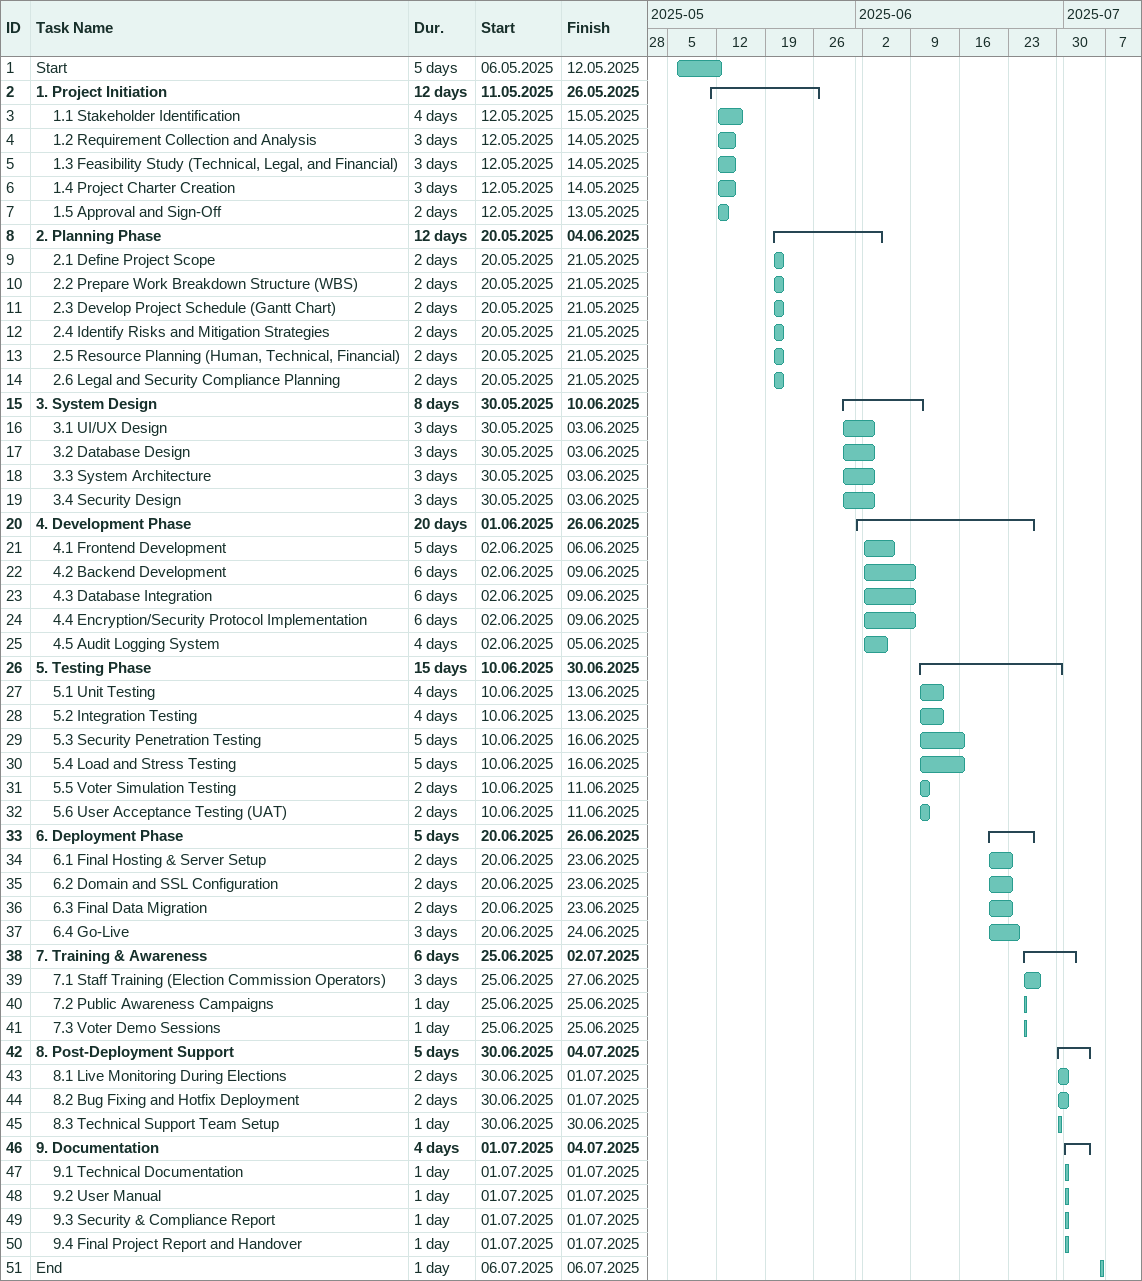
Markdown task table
| ID | Level | Task | Duration | Start | Finish |
|---|---|---|---|---|---|
| 1 | 1 | Start | 5d | 2025-05-06 | 2025-05-12 |
| 2 | 1 | **1. Project Initiation** | 12d | 2025-05-11 | 2025-05-26 |
| 3 | 2 | 1.1 Stakeholder Identification | 4d | 2025-05-12 | 2025-05-15 |
| 4 | 2 | 1.2 Requirement Collection and Analysis | 3d | 2025-05-12 | 2025-05-14 |
| 5 | 2 | 1.3 Feasibility Study (Technical, Legal, and Financial) | 3d | 2025-05-12 | 2025-05-14 |
| 6 | 2 | 1.4 Project Charter Creation | 3d | 2025-05-12 | 2025-05-14 |
| 7 | 2 | 1.5 Approval and Sign-Off | 2d | 2025-05-12 | 2025-05-13 |
| 8 | 1 | **2. Planning Phase** | 12d | 2025-05-20 | 2025-06-04 |
| 9 | 2 | 2.1 Define Project Scope | 2d | 2025-05-20 | 2025-05-21 |
| 10 | 2 | 2.2 Prepare Work Breakdown Structure (WBS) | 2d | 2025-05-20 | 2025-05-21 |
| 11 | 2 | 2.3 Develop Project Schedule (Gantt Chart) | 2d | 2025-05-20 | 2025-05-21 |
| 12 | 2 | 2.4 Identify Risks and Mitigation Strategies | 2d | 2025-05-20 | 2025-05-21 |
| 13 | 2 | 2.5 Resource Planning (Human, Technical, Financial) | 2d | 2025-05-20 | 2025-05-21 |
| 14 | 2 | 2.6 Legal and Security Compliance Planning | 2d | 2025-05-20 | 2025-05-21 |
| 15 | 1 | **3. System Design** | 8d | 2025-05-30 | 2025-06-10 |
| 16 | 2 | 3.1 UI/UX Design | 3d | 2025-05-30 | 2025-06-03 |
| 17 | 2 | 3.2 Database Design | 3d | 2025-05-30 | 2025-06-03 |
| 18 | 2 | 3.3 System Architecture | 3d | 2025-05-30 | 2025-06-03 |
| 19 | 2 | 3.4 Security Design | 3d | 2025-05-30 | 2025-06-03 |
| 20 | 1 | **4. Development Phase** | 20d | 2025-06-01 | 2025-06-26 |
| 21 | 2 | 4.1 Frontend Development | 5d | 2025-06-02 | 2025-06-06 |
| 22 | 2 | 4.2 Backend Development | 6d | 2025-06-02 | 2025-06-09 |
| 23 | 2 | 4.3 Database Integration | 6d | 2025-06-02 | 2025-06-09 |
| 24 | 2 | 4.4 Encryption/Security Protocol Implementation | 6d | 2025-06-02 | 2025-06-09 |
| 25 | 2 | 4.5 Audit Logging System | 4d | 2025-06-02 | 2025-06-05 |
| 26 | 1 | **5. Testing Phase** | 15d | 2025-06-10 | 2025-06-30 |
| 27 | 2 | 5.1 Unit Testing | 4d | 2025-06-10 | 2025-06-13 |
| 28 | 2 | 5.2 Integration Testing | 4d | 2025-06-10 | 2025-06-13 |
| 29 | 2 | 5.3 Security Penetration Testing | 5d | 2025-06-10 | 2025-06-16 |
| 30 | 2 | 5.4 Load and Stress Testing | 5d | 2025-06-10 | 2025-06-16 |
| 31 | 2 | 5.5 Voter Simulation Testing | 2d | 2025-06-10 | 2025-06-11 |
| 32 | 2 | 5.6 User Acceptance Testing (UAT) | 2d | 2025-06-10 | 2025-06-11 |
| 33 | 1 | **6. Deployment Phase** | 5d | 2025-06-20 | 2025-06-26 |
| 34 | 2 | 6.1 Final Hosting & Server Setup | 2d | 2025-06-20 | 2025-06-23 |
| 35 | 2 | 6.2 Domain and SSL Configuration | 2d | 2025-06-20 | 2025-06-23 |
| 36 | 2 | 6.3 Final Data Migration | 2d | 2025-06-20 | 2025-06-23 |
| 37 | 2 | 6.4 Go-Live | 3d | 2025-06-20 | 2025-06-24 |
| 38 | 1 | **7. Training & Awareness** | 6d | 2025-06-25 | 2025-07-02 |
| 39 | 2 | 7.1 Staff Training (Election Commission Operators) | 3d | 2025-06-25 | 2025-06-27 |
| 40 | 2 | 7.2 Public Awareness Campaigns | 1d | 2025-06-25 | 2025-06-25 |
| 41 | 2 | 7.3 Voter Demo Sessions | 1d | 2025-06-25 | 2025-06-25 |
| 42 | 1 | **8. Post-Deployment Support** | 5d | 2025-06-30 | 2025-07-04 |
| 43 | 2 | 8.1 Live Monitoring During Elections | 2d | 2025-06-30 | 2025-07-01 |
| 44 | 2 | 8.2 Bug Fixing and Hotfix Deployment | 2d | 2025-06-30 | 2025-07-01 |
| 45 | 2 | 8.3 Technical Support Team Setup | 1d | 2025-06-30 | 2025-06-30 |
| 46 | 1 | **9. Documentation** | 4d | 2025-07-01 | 2025-07-04 |
| 47 | 2 | 9.1 Technical Documentation | 1d | 2025-07-01 | 2025-07-01 |
| 48 | 2 | 9.2 User Manual | 1d | 2025-07-01 | 2025-07-01 |
| 49 | 2 | 9.3 Security & Compliance Report | 1d | 2025-07-01 | 2025-07-01 |
| 50 | 2 | 9.4 Final Project Report and Handover | 1d | 2025-07-01 | 2025-07-01 |
| 51 | 1 | End | 1d | 2025-07-06 | 2025-07-06 |
